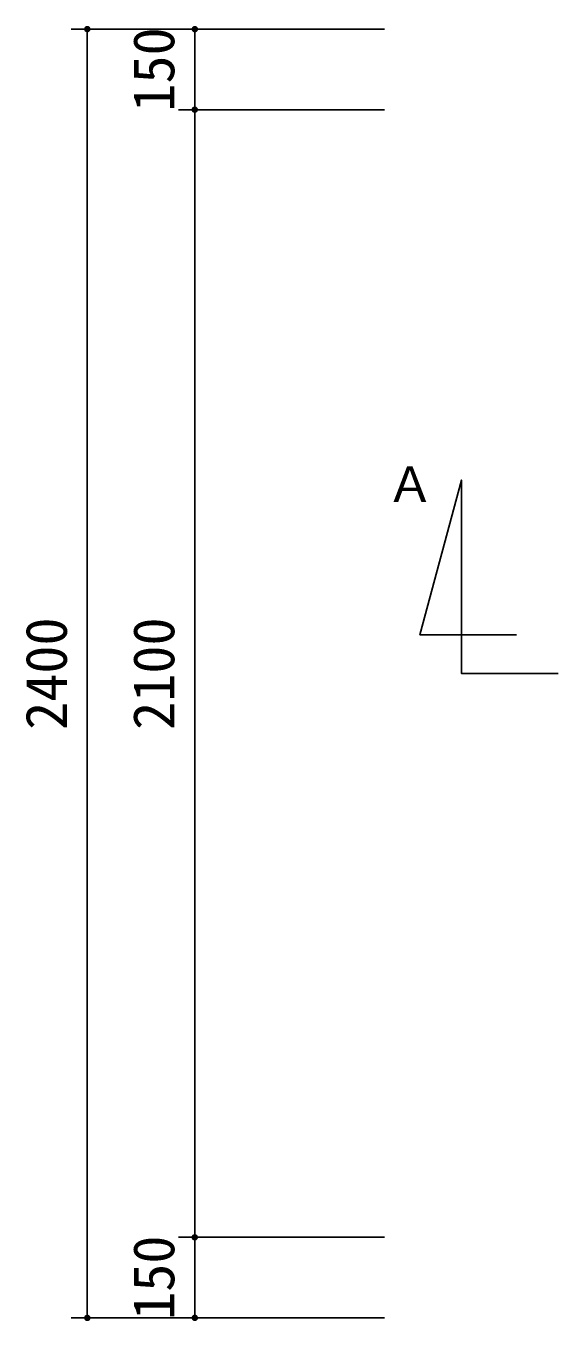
# Model space of a CAD drawing. Units: millimetres, scale not verified. Extents: x -8910 to 8910, y -6308 to 6308.
# Drawn here: x -7202 to -6211, y 2621 to 5033 of the extents above; entities that cross this region are included whole.
import ezdxf
from ezdxf.enums import TextEntityAlignment as Align

# ---------------------------------------------------------------- set-up
doc = ezdxf.new("R2010")
doc.units = ezdxf.units.MM
doc.header["$LTSCALE"] = 30
doc.layers.add('0-2_空気管', color=3, linetype='Continuous', lineweight=25)
doc.layers.add('0-3_製作', color=5, linetype='Continuous', lineweight=25)
doc.styles.add('ＭＳ ゴシック', font='')
doc.styles.get('ＭＳ ゴシック').set_extended_font_data('MS Gothic')

msp = doc.modelspace()

# ---------------------------------------------------------------- linework, layer by layer
at = {"layer": '0-2_空気管'}
msp.add_lwpolyline([(-6211.26, 3826.96), (-6391.26, 3826.96), (-6391.26, 4186.96), (-6468.43, 3898.96), (-6288.43, 3898.96)], dxfattribs=at)
at = {"layer": '0-3_製作', "color": 2}
for p, q in [((-7117.32, 5026.83), (-6534.26, 5026.83)), ((-7087.32, 5026.83), (-7087.32, 2626.82)), ((-6917.32, 5026.83), (-6534.26, 5026.83)), ((-6887.32, 5026.83), (-6887.32, 4876.83)), ((-6917.32, 4876.83), (-6534.26, 4876.83)), ((-6887.32, 4876.83), (-6887.32, 2776.82)), ((-6917.32, 2776.82), (-6534.26, 2776.82)), ((-6887.32, 2776.82), (-6887.32, 2626.82)), ((-7117.32, 2626.82), (-6534.26, 2626.82)), ((-6917.32, 2626.82), (-6534.26, 2626.82))]:
    msp.add_line(p, q, dxfattribs=at)
at = {"layer": '0-3_製作'}
for points in [[(-7088.81, 5032.64), (-7093.32, 5026.83), (-7089.53, 5032.4)], [(-7088.81, 5032.64), (-7087.32, 5026.83), (-7093.32, 5026.83)], [(-7089.53, 5032.4), (-7093.32, 5026.83), (-7093.31, 5027.2)], [(-7087.32, 5026.83), (-7093.27, 5026.07), (-7093.32, 5026.83)], [(-7089.53, 5032.4), (-7093.31, 5027.2), (-7090.21, 5032.08)], [(-7090.21, 5032.08), (-7093.31, 5027.2), (-7093.21, 5027.95)], [(-7087.32, 5026.83), (-7093.13, 5025.33), (-7093.27, 5026.07)], [(-7090.21, 5032.08), (-7093.21, 5027.95), (-7090.85, 5031.68)], [(-7090.85, 5031.68), (-7093.21, 5027.95), (-7093.03, 5028.68)], [(-7087.32, 5026.83), (-7092.9, 5024.62), (-7093.13, 5025.33)], [(-7090.85, 5031.68), (-7093.03, 5028.68), (-7091.43, 5031.2)], [(-7091.43, 5031.2), (-7093.03, 5028.68), (-7092.75, 5029.38)], [(-7087.32, 5026.83), (-7092.58, 5023.93), (-7092.9, 5024.62)], [(-7091.43, 5031.2), (-7092.75, 5029.38), (-7091.94, 5030.65)], [(-7091.94, 5030.65), (-7092.75, 5029.38), (-7092.39, 5030.04)], [(-7087.32, 5026.83), (-7092.17, 5023.3), (-7092.58, 5023.93)], [(-7087.32, 5026.83), (-7091.69, 5022.72), (-7092.17, 5023.3)], [(-7087.32, 5026.83), (-7091.14, 5022.2), (-7091.69, 5022.72)], [(-7087.32, 5026.83), (-7090.54, 5021.76), (-7091.14, 5022.2)], [(-7087.32, 5020.83), (-7090.54, 5021.76), (-7087.32, 5026.83)], [(-7087.32, 5020.83), (-7089.88, 5021.4), (-7090.54, 5021.76)], [(-7087.32, 5020.83), (-7089.17, 5021.12), (-7089.88, 5021.4)], [(-7087.32, 5020.83), (-7088.44, 5020.93), (-7089.17, 5021.12)], [(-7088.07, 5032.78), (-7087.32, 5026.83), (-7088.81, 5032.64)], [(-7087.32, 5020.83), (-7087.7, 5020.84), (-7088.44, 5020.93)], [(-7087.32, 5032.83), (-7087.32, 5026.83), (-7088.07, 5032.78)], [(-7086.94, 5032.81), (-7087.32, 5026.83), (-7087.32, 5032.83)], [(-7086.2, 5032.72), (-7087.32, 5026.83), (-7086.94, 5032.81)], [(-7085.47, 5032.53), (-7087.32, 5026.83), (-7086.2, 5032.72)], [(-7084.77, 5032.25), (-7087.32, 5026.83), (-7085.47, 5032.53)], [(-7084.11, 5031.89), (-7087.32, 5026.83), (-7084.77, 5032.25)], [(-7083.5, 5031.45), (-7087.32, 5026.83), (-7084.11, 5031.89)], [(-7083.5, 5031.45), (-7081.32, 5026.83), (-7087.32, 5026.83)], [(-7081.32, 5026.83), (-7087.32, 5020.83), (-7087.32, 5026.83)], [(-7081.32, 5026.83), (-7086.57, 5020.87), (-7087.32, 5020.83)], [(-7081.32, 5026.83), (-7085.83, 5021.01), (-7086.57, 5020.87)], [(-7081.32, 5026.83), (-7085.11, 5021.25), (-7085.83, 5021.01)], [(-7081.33, 5026.45), (-7085.11, 5021.25), (-7081.32, 5026.83)], [(-7081.33, 5026.45), (-7084.43, 5021.57), (-7085.11, 5021.25)], [(-7081.43, 5025.7), (-7084.43, 5021.57), (-7081.33, 5026.45)], [(-7081.43, 5025.7), (-7083.79, 5021.97), (-7084.43, 5021.57)], [(-7081.61, 5024.97), (-7083.79, 5021.97), (-7081.43, 5025.7)], [(-7081.61, 5024.97), (-7083.21, 5022.45), (-7083.79, 5021.97)], [(-7082.95, 5030.93), (-7081.32, 5026.83), (-7083.5, 5031.45)], [(-7081.89, 5024.27), (-7083.21, 5022.45), (-7081.61, 5024.97)], [(-7081.89, 5024.27), (-7082.7, 5023), (-7083.21, 5022.45)], [(-7082.47, 5030.35), (-7081.32, 5026.83), (-7082.95, 5030.93)], [(-7082.25, 5023.61), (-7082.7, 5023), (-7081.89, 5024.27)], [(-7082.06, 5029.72), (-7081.32, 5026.83), (-7082.47, 5030.35)], [(-7081.74, 5029.03), (-7081.32, 5026.83), (-7082.06, 5029.72)], [(-7081.51, 5028.32), (-7081.32, 5026.83), (-7081.74, 5029.03)], [(-7081.37, 5027.58), (-7081.32, 5026.83), (-7081.51, 5028.32)], [(-6888.81, 5032.64), (-6893.32, 5026.83), (-6893.31, 5027.2)], [(-6888.81, 5032.64), (-6887.32, 5026.83), (-6893.32, 5026.83)], [(-6887.32, 5026.83), (-6893.27, 5026.07), (-6893.32, 5026.83)], [(-6888.81, 5032.64), (-6893.31, 5027.2), (-6889.53, 5032.4)], [(-6889.53, 5032.4), (-6893.31, 5027.2), (-6893.21, 5027.95)], [(-6887.32, 5026.83), (-6893.13, 5025.33), (-6893.27, 5026.07)], [(-6889.53, 5032.4), (-6893.21, 5027.95), (-6890.21, 5032.08)], [(-6890.21, 5032.08), (-6893.21, 5027.95), (-6893.03, 5028.68)], [(-6887.32, 5026.83), (-6892.9, 5024.62), (-6893.13, 5025.33)], [(-6890.21, 5032.08), (-6893.03, 5028.68), (-6890.85, 5031.68)], [(-6890.85, 5031.68), (-6893.03, 5028.68), (-6892.75, 5029.38)], [(-6887.32, 5026.83), (-6892.58, 5023.93), (-6892.9, 5024.62)], [(-6890.85, 5031.68), (-6892.75, 5029.38), (-6891.43, 5031.2)], [(-6891.43, 5031.2), (-6892.75, 5029.38), (-6892.39, 5030.04)], [(-6887.32, 5026.83), (-6892.17, 5023.3), (-6892.58, 5023.93)], [(-6891.43, 5031.2), (-6892.39, 5030.04), (-6891.94, 5030.65)], [(-6887.32, 5026.83), (-6891.69, 5022.72), (-6892.17, 5023.3)], [(-6887.32, 5026.83), (-6891.14, 5022.2), (-6891.69, 5022.72)], [(-6887.32, 5026.83), (-6890.54, 5021.76), (-6891.14, 5022.2)], [(-6887.32, 5020.83), (-6890.54, 5021.76), (-6887.32, 5026.83)], [(-6887.32, 5020.83), (-6889.88, 5021.4), (-6890.54, 5021.76)], [(-6887.32, 5020.83), (-6889.17, 5021.12), (-6889.88, 5021.4)], [(-6887.32, 5020.83), (-6888.44, 5020.93), (-6889.17, 5021.12)], [(-6888.07, 5032.78), (-6887.32, 5026.83), (-6888.81, 5032.64)], [(-6887.32, 5020.83), (-6887.7, 5020.84), (-6888.44, 5020.93)], [(-6887.32, 5032.83), (-6887.32, 5026.83), (-6888.07, 5032.78)], [(-6886.94, 5032.81), (-6887.32, 5026.83), (-6887.32, 5032.83)], [(-6886.2, 5032.72), (-6887.32, 5026.83), (-6886.94, 5032.81)], [(-6885.47, 5032.53), (-6887.32, 5026.83), (-6886.2, 5032.72)], [(-6884.77, 5032.25), (-6887.32, 5026.83), (-6885.47, 5032.53)], [(-6884.11, 5031.89), (-6887.32, 5026.83), (-6884.77, 5032.25)], [(-6883.5, 5031.45), (-6887.32, 5026.83), (-6884.11, 5031.89)], [(-6883.5, 5031.45), (-6881.32, 5026.83), (-6887.32, 5026.83)], [(-6881.32, 5026.83), (-6887.32, 5020.83), (-6887.32, 5026.83)], [(-6881.32, 5026.83), (-6886.57, 5020.87), (-6887.32, 5020.83)], [(-6881.32, 5026.83), (-6885.83, 5021.01), (-6886.57, 5020.87)], [(-6881.32, 5026.83), (-6885.11, 5021.25), (-6885.83, 5021.01)], [(-6881.33, 5026.45), (-6885.11, 5021.25), (-6881.32, 5026.83)], [(-6881.43, 5025.7), (-6885.11, 5021.25), (-6881.33, 5026.45)], [(-6881.43, 5025.7), (-6884.43, 5021.57), (-6885.11, 5021.25)], [(-6881.61, 5024.97), (-6884.43, 5021.57), (-6881.43, 5025.7)], [(-6881.61, 5024.97), (-6883.79, 5021.97), (-6884.43, 5021.57)], [(-6881.89, 5024.27), (-6883.79, 5021.97), (-6881.61, 5024.97)], [(-6881.89, 5024.27), (-6883.21, 5022.45), (-6883.79, 5021.97)], [(-6882.95, 5030.93), (-6881.32, 5026.83), (-6883.5, 5031.45)], [(-6882.25, 5023.61), (-6883.21, 5022.45), (-6881.89, 5024.27)], [(-6882.25, 5023.61), (-6882.7, 5023), (-6883.21, 5022.45)], [(-6882.47, 5030.35), (-6881.32, 5026.83), (-6882.95, 5030.93)], [(-6882.06, 5029.72), (-6881.32, 5026.83), (-6882.47, 5030.35)], [(-6881.74, 5029.03), (-6881.32, 5026.83), (-6882.06, 5029.72)], [(-6881.51, 5028.32), (-6881.32, 5026.83), (-6881.74, 5029.03)], [(-6881.37, 5027.58), (-6881.32, 5026.83), (-6881.51, 5028.32)], [(-6888.81, 4882.64), (-6893.32, 4876.83), (-6889.53, 4882.4)], [(-6888.81, 4882.64), (-6887.32, 4876.83), (-6893.32, 4876.83)], [(-6889.53, 4882.4), (-6893.32, 4876.83), (-6893.31, 4877.2)], [(-6887.32, 4876.83), (-6893.27, 4876.07), (-6893.32, 4876.83)], [(-6889.53, 4882.4), (-6893.31, 4877.2), (-6890.21, 4882.08)], [(-6890.21, 4882.08), (-6893.31, 4877.2), (-6893.21, 4877.95)], [(-6887.32, 4876.83), (-6893.13, 4875.33), (-6893.27, 4876.07)], [(-6890.21, 4882.08), (-6893.21, 4877.95), (-6890.85, 4881.68)], [(-6890.85, 4881.68), (-6893.21, 4877.95), (-6893.03, 4878.68)], [(-6887.32, 4876.83), (-6892.9, 4874.62), (-6893.13, 4875.33)], [(-6890.85, 4881.68), (-6893.03, 4878.68), (-6891.43, 4881.2)], [(-6891.43, 4881.2), (-6893.03, 4878.68), (-6892.75, 4879.38)], [(-6887.32, 4876.83), (-6892.58, 4873.93), (-6892.9, 4874.62)], [(-6891.43, 4881.2), (-6892.75, 4879.38), (-6891.94, 4880.65)], [(-6891.94, 4880.65), (-6892.75, 4879.38), (-6892.39, 4880.04)], [(-6887.32, 4876.83), (-6892.17, 4873.3), (-6892.58, 4873.93)], [(-6887.32, 4876.83), (-6891.69, 4872.72), (-6892.17, 4873.3)], [(-6887.32, 4876.83), (-6891.14, 4872.2), (-6891.69, 4872.72)], [(-6887.32, 4876.83), (-6890.54, 4871.76), (-6891.14, 4872.2)], [(-6887.32, 4870.83), (-6890.54, 4871.76), (-6887.32, 4876.83)], [(-6888.07, 4882.78), (-6887.32, 4876.83), (-6888.81, 4882.64)], [(-6887.32, 4882.83), (-6887.32, 4876.83), (-6888.07, 4882.78)], [(-6886.94, 4882.81), (-6887.32, 4876.83), (-6887.32, 4882.83)], [(-6886.2, 4882.72), (-6887.32, 4876.83), (-6886.94, 4882.81)], [(-6885.47, 4882.53), (-6887.32, 4876.83), (-6886.2, 4882.72)], [(-6884.77, 4882.25), (-6887.32, 4876.83), (-6885.47, 4882.53)], [(-6884.11, 4881.89), (-6887.32, 4876.83), (-6884.77, 4882.25)], [(-6883.5, 4881.45), (-6887.32, 4876.83), (-6884.11, 4881.89)], [(-6883.5, 4881.45), (-6881.32, 4876.83), (-6887.32, 4876.83)], [(-6881.32, 4876.83), (-6887.32, 4870.83), (-6887.32, 4876.83)], [(-6881.32, 4876.83), (-6886.57, 4870.87), (-6887.32, 4870.83)], [(-6881.32, 4876.83), (-6885.83, 4871.01), (-6886.57, 4870.87)], [(-6881.32, 4876.83), (-6885.11, 4871.25), (-6885.83, 4871.01)], [(-6881.33, 4876.45), (-6885.11, 4871.25), (-6881.32, 4876.83)], [(-6881.33, 4876.45), (-6884.43, 4871.57), (-6885.11, 4871.25)], [(-6881.43, 4875.7), (-6884.43, 4871.57), (-6881.33, 4876.45)], [(-6881.43, 4875.7), (-6883.79, 4871.97), (-6884.43, 4871.57)], [(-6881.61, 4874.97), (-6883.79, 4871.97), (-6881.43, 4875.7)], [(-6881.61, 4874.97), (-6883.21, 4872.45), (-6883.79, 4871.97)], [(-6882.95, 4880.93), (-6881.32, 4876.83), (-6883.5, 4881.45)], [(-6881.89, 4874.27), (-6883.21, 4872.45), (-6881.61, 4874.97)], [(-6881.89, 4874.27), (-6882.7, 4873), (-6883.21, 4872.45)], [(-6882.47, 4880.35), (-6881.32, 4876.83), (-6882.95, 4880.93)], [(-6882.25, 4873.61), (-6882.7, 4873), (-6881.89, 4874.27)], [(-6882.06, 4879.72), (-6881.32, 4876.83), (-6882.47, 4880.35)], [(-6881.74, 4879.03), (-6881.32, 4876.83), (-6882.06, 4879.72)], [(-6881.51, 4878.32), (-6881.32, 4876.83), (-6881.74, 4879.03)], [(-6881.37, 4877.58), (-6881.32, 4876.83), (-6881.51, 4878.32)], [(-6887.32, 4870.83), (-6889.88, 4871.4), (-6890.54, 4871.76)], [(-6887.32, 4870.83), (-6889.17, 4871.12), (-6889.88, 4871.4)], [(-6887.32, 4870.83), (-6888.44, 4870.93), (-6889.17, 4871.12)], [(-6887.32, 4870.83), (-6887.7, 4870.84), (-6888.44, 4870.93)], [(-6891.43, 2781.2), (-6893.32, 2776.82), (-6893.31, 2777.2)], [(-6891.43, 2781.2), (-6887.32, 2776.82), (-6893.32, 2776.82)], [(-6887.32, 2776.82), (-6893.27, 2776.07), (-6893.32, 2776.82)], [(-6891.43, 2781.2), (-6893.31, 2777.2), (-6891.94, 2780.65)], [(-6891.94, 2780.65), (-6893.31, 2777.2), (-6893.21, 2777.95)], [(-6887.32, 2776.82), (-6893.13, 2775.33), (-6893.27, 2776.07)], [(-6891.94, 2780.65), (-6893.21, 2777.95), (-6892.39, 2780.04)], [(-6892.39, 2780.04), (-6893.21, 2777.95), (-6893.03, 2778.68)], [(-6887.32, 2776.82), (-6892.9, 2774.61), (-6893.13, 2775.33)], [(-6892.39, 2780.04), (-6893.03, 2778.68), (-6892.75, 2779.38)], [(-6887.32, 2776.82), (-6892.58, 2773.93), (-6892.9, 2774.61)], [(-6887.32, 2776.82), (-6892.17, 2773.29), (-6892.58, 2773.93)], [(-6887.32, 2776.82), (-6891.69, 2772.71), (-6892.17, 2773.29)], [(-6887.32, 2776.82), (-6891.14, 2772.2), (-6891.69, 2772.71)], [(-6890.85, 2781.68), (-6887.32, 2776.82), (-6891.43, 2781.2)], [(-6887.32, 2776.82), (-6890.54, 2771.76), (-6891.14, 2772.2)], [(-6890.21, 2782.08), (-6887.32, 2776.82), (-6890.85, 2781.68)], [(-6887.32, 2776.82), (-6889.88, 2771.39), (-6890.54, 2771.76)], [(-6889.53, 2782.4), (-6887.32, 2776.82), (-6890.21, 2782.08)], [(-6887.32, 2776.82), (-6889.17, 2771.12), (-6889.88, 2771.39)], [(-6888.81, 2782.63), (-6887.32, 2776.82), (-6889.53, 2782.4)], [(-6887.32, 2770.82), (-6889.17, 2771.12), (-6887.32, 2776.82)], [(-6888.07, 2782.77), (-6887.32, 2776.82), (-6888.81, 2782.63)], [(-6887.32, 2782.82), (-6887.32, 2776.82), (-6888.07, 2782.77)], [(-6886.94, 2782.81), (-6887.32, 2776.82), (-6887.32, 2782.82)], [(-6886.2, 2782.72), (-6887.32, 2776.82), (-6886.94, 2782.81)], [(-6885.47, 2782.53), (-6887.32, 2776.82), (-6886.2, 2782.72)], [(-6884.77, 2782.25), (-6887.32, 2776.82), (-6885.47, 2782.53)], [(-6884.77, 2782.25), (-6881.32, 2776.82), (-6887.32, 2776.82)], [(-6881.32, 2776.82), (-6887.32, 2770.82), (-6887.32, 2776.82)], [(-6881.32, 2776.82), (-6886.57, 2770.87), (-6887.32, 2770.82)], [(-6881.32, 2776.82), (-6885.83, 2771.01), (-6886.57, 2770.87)], [(-6881.32, 2776.82), (-6885.11, 2771.24), (-6885.83, 2771.01)], [(-6881.32, 2776.82), (-6884.43, 2771.56), (-6885.11, 2771.24)], [(-6884.11, 2781.89), (-6881.32, 2776.82), (-6884.77, 2782.25)], [(-6881.32, 2776.82), (-6883.79, 2771.97), (-6884.43, 2771.56)], [(-6883.5, 2781.44), (-6881.32, 2776.82), (-6884.11, 2781.89)], [(-6881.32, 2776.82), (-6883.21, 2772.45), (-6883.79, 2771.97)], [(-6882.95, 2780.93), (-6881.32, 2776.82), (-6883.5, 2781.44)], [(-6881.32, 2776.82), (-6882.7, 2773), (-6883.21, 2772.45)], [(-6882.47, 2780.35), (-6881.32, 2776.82), (-6882.95, 2780.93)], [(-6881.33, 2776.44), (-6882.7, 2773), (-6881.32, 2776.82)], [(-6881.43, 2775.7), (-6882.7, 2773), (-6881.33, 2776.44)], [(-6881.43, 2775.7), (-6882.25, 2773.61), (-6882.7, 2773)], [(-6882.06, 2779.71), (-6881.32, 2776.82), (-6882.47, 2780.35)], [(-6881.61, 2774.97), (-6882.25, 2773.61), (-6881.43, 2775.7)], [(-6881.61, 2774.97), (-6881.89, 2774.27), (-6882.25, 2773.61)], [(-6881.74, 2779.03), (-6881.32, 2776.82), (-6882.06, 2779.71)], [(-6881.51, 2778.31), (-6881.32, 2776.82), (-6881.74, 2779.03)], [(-6881.37, 2777.57), (-6881.32, 2776.82), (-6881.51, 2778.31)], [(-6887.32, 2770.82), (-6888.44, 2770.93), (-6889.17, 2771.12)], [(-6887.32, 2770.82), (-6887.7, 2770.83), (-6888.44, 2770.93)], [(-7091.43, 2631.2), (-7093.32, 2626.82), (-7091.94, 2630.65)], [(-7091.43, 2631.2), (-7087.32, 2626.82), (-7093.32, 2626.82)], [(-7091.94, 2630.65), (-7093.32, 2626.82), (-7093.31, 2627.2)], [(-7091.94, 2630.65), (-7093.31, 2627.2), (-7092.39, 2630.04)], [(-7092.39, 2630.04), (-7093.31, 2627.2), (-7093.21, 2627.95)], [(-7092.39, 2630.04), (-7093.21, 2627.95), (-7092.75, 2629.38)], [(-7092.75, 2629.38), (-7093.21, 2627.95), (-7093.03, 2628.68)], [(-7090.85, 2631.68), (-7087.32, 2626.82), (-7091.43, 2631.2)], [(-7090.21, 2632.08), (-7087.32, 2626.82), (-7090.85, 2631.68)], [(-7089.53, 2632.4), (-7087.32, 2626.82), (-7090.21, 2632.08)], [(-7088.81, 2632.64), (-7087.32, 2626.82), (-7089.53, 2632.4)], [(-7088.07, 2632.78), (-7087.32, 2626.82), (-7088.81, 2632.64)], [(-7087.32, 2632.82), (-7087.32, 2626.82), (-7088.07, 2632.78)], [(-7086.94, 2632.81), (-7087.32, 2626.82), (-7087.32, 2632.82)], [(-7086.2, 2632.72), (-7087.32, 2626.82), (-7086.94, 2632.81)], [(-7085.47, 2632.53), (-7087.32, 2626.82), (-7086.2, 2632.72)], [(-7084.77, 2632.25), (-7087.32, 2626.82), (-7085.47, 2632.53)], [(-7084.77, 2632.25), (-7081.32, 2626.82), (-7087.32, 2626.82)], [(-7084.11, 2631.89), (-7081.32, 2626.82), (-7084.77, 2632.25)], [(-7083.5, 2631.45), (-7081.32, 2626.82), (-7084.11, 2631.89)], [(-7082.95, 2630.93), (-7081.32, 2626.82), (-7083.5, 2631.45)], [(-7082.47, 2630.35), (-7081.32, 2626.82), (-7082.95, 2630.93)], [(-7082.06, 2629.72), (-7081.32, 2626.82), (-7082.47, 2630.35)], [(-7081.74, 2629.03), (-7081.32, 2626.82), (-7082.06, 2629.72)], [(-6891.43, 2631.2), (-6893.32, 2626.82), (-6891.94, 2630.65)], [(-6891.43, 2631.2), (-6887.32, 2626.82), (-6893.32, 2626.82)], [(-6891.94, 2630.65), (-6893.32, 2626.82), (-6893.31, 2627.2)], [(-6891.94, 2630.65), (-6893.31, 2627.2), (-6892.39, 2630.04)], [(-6892.39, 2630.04), (-6893.31, 2627.2), (-6893.21, 2627.95)], [(-6892.39, 2630.04), (-6893.21, 2627.95), (-6892.75, 2629.38)], [(-6892.75, 2629.38), (-6893.21, 2627.95), (-6893.03, 2628.68)], [(-6890.85, 2631.68), (-6887.32, 2626.82), (-6891.43, 2631.2)], [(-6890.21, 2632.08), (-6887.32, 2626.82), (-6890.85, 2631.68)], [(-6889.53, 2632.4), (-6887.32, 2626.82), (-6890.21, 2632.08)], [(-6888.81, 2632.64), (-6887.32, 2626.82), (-6889.53, 2632.4)], [(-6888.07, 2632.78), (-6887.32, 2626.82), (-6888.81, 2632.64)], [(-6887.32, 2632.82), (-6887.32, 2626.82), (-6888.07, 2632.78)], [(-6886.94, 2632.81), (-6887.32, 2626.82), (-6887.32, 2632.82)], [(-6886.2, 2632.72), (-6887.32, 2626.82), (-6886.94, 2632.81)], [(-6885.47, 2632.53), (-6887.32, 2626.82), (-6886.2, 2632.72)], [(-6884.77, 2632.25), (-6887.32, 2626.82), (-6885.47, 2632.53)], [(-6884.77, 2632.25), (-6881.32, 2626.82), (-6887.32, 2626.82)], [(-6884.11, 2631.89), (-6881.32, 2626.82), (-6884.77, 2632.25)], [(-6883.5, 2631.45), (-6881.32, 2626.82), (-6884.11, 2631.89)], [(-6882.95, 2630.93), (-6881.32, 2626.82), (-6883.5, 2631.45)], [(-6882.47, 2630.35), (-6881.32, 2626.82), (-6882.95, 2630.93)], [(-6882.06, 2629.72), (-6881.32, 2626.82), (-6882.47, 2630.35)], [(-6881.74, 2629.03), (-6881.32, 2626.82), (-6882.06, 2629.72)], [(-7087.32, 2626.82), (-7093.27, 2626.07), (-7093.32, 2626.82)], [(-7087.32, 2626.82), (-7093.13, 2625.33), (-7093.27, 2626.07)], [(-7087.32, 2626.82), (-7092.9, 2624.62), (-7093.13, 2625.33)], [(-7087.32, 2626.82), (-7092.58, 2623.93), (-7092.9, 2624.62)], [(-7087.32, 2626.82), (-7092.17, 2623.3), (-7092.58, 2623.93)], [(-7087.32, 2626.82), (-7091.69, 2622.72), (-7092.17, 2623.3)], [(-7087.32, 2626.82), (-7091.14, 2622.2), (-7091.69, 2622.72)], [(-7087.32, 2626.82), (-7090.54, 2621.76), (-7091.14, 2622.2)], [(-7087.32, 2626.82), (-7089.88, 2621.4), (-7090.54, 2621.76)], [(-7087.32, 2626.82), (-7089.17, 2621.12), (-7089.88, 2621.4)], [(-7087.32, 2620.82), (-7089.17, 2621.12), (-7087.32, 2626.82)], [(-7087.32, 2620.82), (-7088.44, 2620.93), (-7089.17, 2621.12)], [(-7087.32, 2620.82), (-7087.7, 2620.84), (-7088.44, 2620.93)], [(-7081.32, 2626.82), (-7087.32, 2620.82), (-7087.32, 2626.82)], [(-7081.32, 2626.82), (-7086.57, 2620.87), (-7087.32, 2620.82)], [(-7081.32, 2626.82), (-7085.83, 2621.01), (-7086.57, 2620.87)], [(-7081.32, 2626.82), (-7085.11, 2621.25), (-7085.83, 2621.01)], [(-7081.32, 2626.82), (-7084.43, 2621.57), (-7085.11, 2621.25)], [(-7081.32, 2626.82), (-7083.79, 2621.97), (-7084.43, 2621.57)], [(-7081.32, 2626.82), (-7083.21, 2622.45), (-7083.79, 2621.97)], [(-7081.32, 2626.82), (-7082.7, 2623), (-7083.21, 2622.45)], [(-7081.33, 2626.45), (-7082.7, 2623), (-7081.32, 2626.82)], [(-7081.33, 2626.45), (-7082.25, 2623.61), (-7082.7, 2623)], [(-7081.43, 2625.7), (-7082.25, 2623.61), (-7081.33, 2626.45)], [(-7081.43, 2625.7), (-7081.89, 2624.27), (-7082.25, 2623.61)], [(-7081.61, 2624.97), (-7081.89, 2624.27), (-7081.43, 2625.7)], [(-7081.51, 2628.32), (-7081.32, 2626.82), (-7081.74, 2629.03)], [(-7081.37, 2627.58), (-7081.32, 2626.82), (-7081.51, 2628.32)], [(-6887.32, 2626.82), (-6893.27, 2626.07), (-6893.32, 2626.82)], [(-6887.32, 2626.82), (-6893.13, 2625.33), (-6893.27, 2626.07)], [(-6887.32, 2626.82), (-6892.9, 2624.62), (-6893.13, 2625.33)], [(-6887.32, 2626.82), (-6892.58, 2623.93), (-6892.9, 2624.62)], [(-6887.32, 2626.82), (-6892.17, 2623.3), (-6892.58, 2623.93)], [(-6887.32, 2626.82), (-6891.69, 2622.72), (-6892.17, 2623.3)], [(-6887.32, 2626.82), (-6891.14, 2622.2), (-6891.69, 2622.72)], [(-6887.32, 2626.82), (-6890.54, 2621.76), (-6891.14, 2622.2)], [(-6887.32, 2626.82), (-6889.88, 2621.4), (-6890.54, 2621.76)], [(-6887.32, 2626.82), (-6889.17, 2621.12), (-6889.88, 2621.4)], [(-6887.32, 2620.82), (-6889.17, 2621.12), (-6887.32, 2626.82)], [(-6887.32, 2620.82), (-6888.44, 2620.93), (-6889.17, 2621.12)], [(-6887.32, 2620.82), (-6887.7, 2620.84), (-6888.44, 2620.93)], [(-6881.32, 2626.82), (-6887.32, 2620.82), (-6887.32, 2626.82)], [(-6881.32, 2626.82), (-6886.57, 2620.87), (-6887.32, 2620.82)], [(-6881.32, 2626.82), (-6885.83, 2621.01), (-6886.57, 2620.87)], [(-6881.32, 2626.82), (-6885.11, 2621.25), (-6885.83, 2621.01)], [(-6881.32, 2626.82), (-6884.43, 2621.57), (-6885.11, 2621.25)], [(-6881.32, 2626.82), (-6883.79, 2621.97), (-6884.43, 2621.57)], [(-6881.32, 2626.82), (-6883.21, 2622.45), (-6883.79, 2621.97)], [(-6881.32, 2626.82), (-6882.7, 2623), (-6883.21, 2622.45)], [(-6881.33, 2626.45), (-6882.7, 2623), (-6881.32, 2626.82)], [(-6881.33, 2626.45), (-6882.25, 2623.61), (-6882.7, 2623)], [(-6881.43, 2625.7), (-6882.25, 2623.61), (-6881.33, 2626.45)], [(-6881.43, 2625.7), (-6881.89, 2624.27), (-6882.25, 2623.61)], [(-6881.61, 2624.97), (-6881.89, 2624.27), (-6881.43, 2625.7)], [(-6881.51, 2628.32), (-6881.32, 2626.82), (-6881.74, 2629.03)], [(-6881.37, 2627.58), (-6881.32, 2626.82), (-6881.51, 2628.32)]]:
    msp.add_solid(points, dxfattribs=at)

# ---------------------------------------------------------------- texts
at = {"layer": '0-2_空気管', "color": 4, "style": 'ＭＳ ゴシック'}
msp.add_text('Ａ', height=65.98, dxfattribs=at).set_placement((-6531.59, 4126.51), align=Align.BOTTOM_LEFT)
at = {"layer": '0-3_製作', "color": 4, "style": 'ＭＳ ゴシック'}
for s, p in [('150', (-6902.32, 4873.08)), ('2400', (-7102.32, 3721.83)), ('2100', (-6902.32, 3721.82)), ('150', (-6902.32, 2623.07))]:
    msp.add_text(s, height=76.98, rotation=90, dxfattribs=at).set_placement(p, align=Align.BOTTOM_LEFT)

doc.saveas('drawing.dxf')
